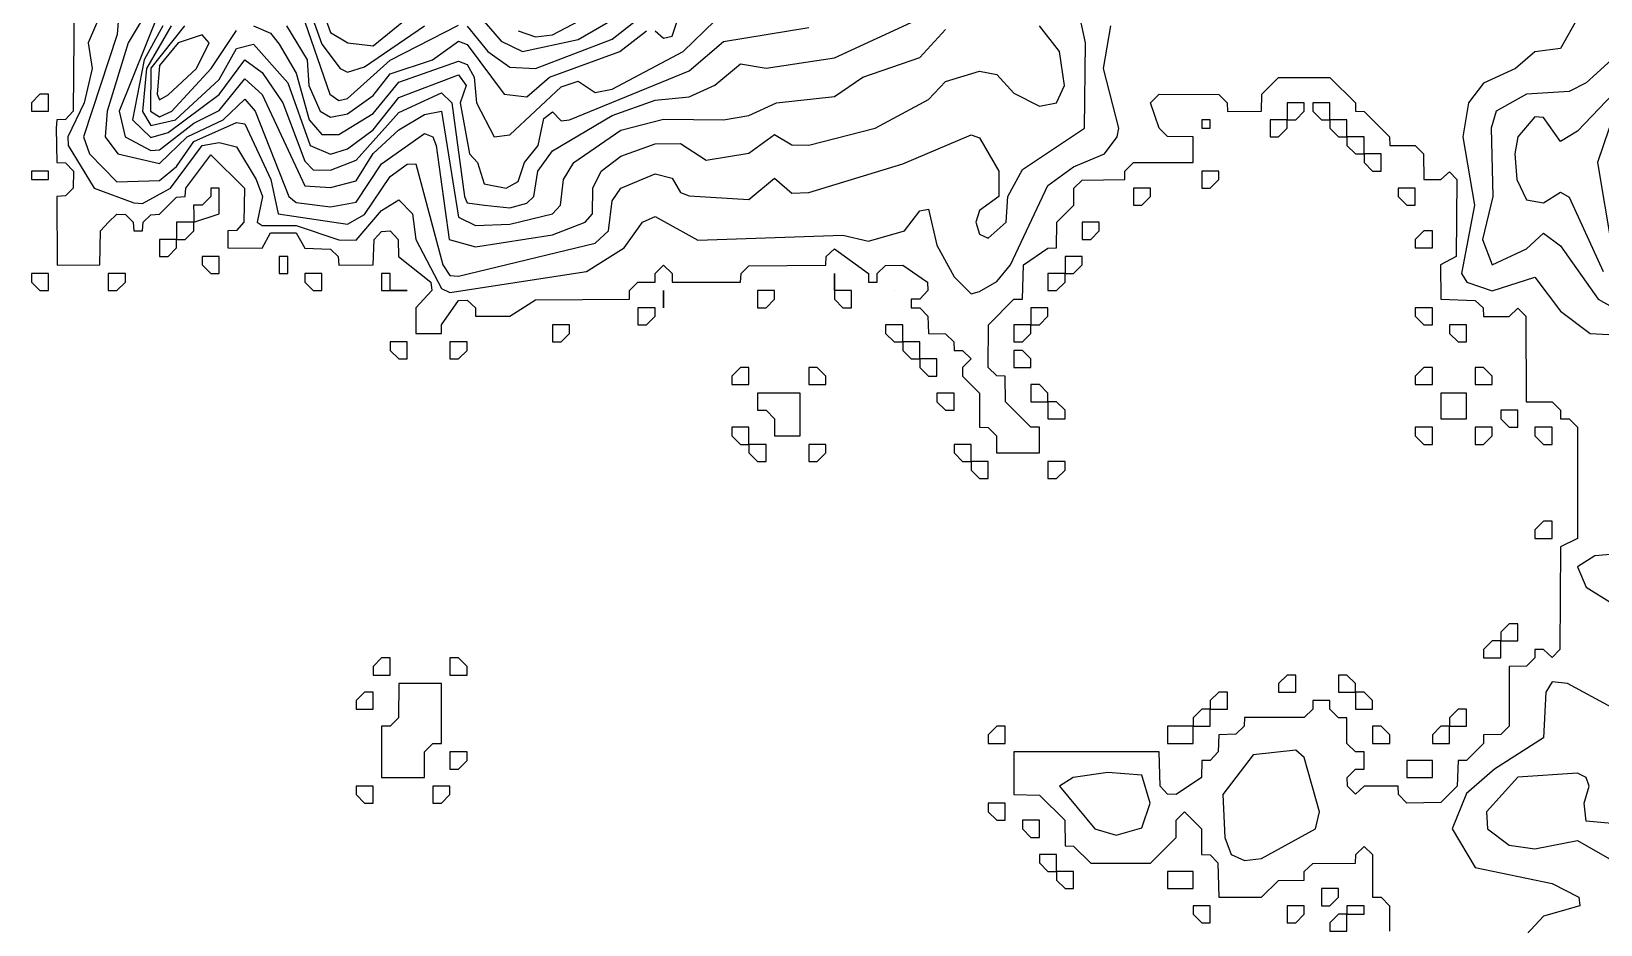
# Model space of a CAD drawing. Header units: metres. Extents: x 310028 to 360472, y 4137098 to 4159193.
# Drawn here: x 310028 to 312783, y 4139674 to 4141243 of the extents above; entities that cross this region are included whole.
import ezdxf

# ---------------------------------------------------------------- set-up
doc = ezdxf.new("R2010")
doc.units = ezdxf.units.M
for name, color, linetype in [('COAST', 5, 'Continuous'), ('CONTOUR', 254, 'Continuous'), ('CONTOUR_INDEX', 33, 'Continuous')]:
    doc.layers.add(name, color=color, linetype=linetype)

msp = doc.modelspace()

# ---------------------------------------------------------------- linework, layer by layer
at = {"layer": 'COAST'}
for points in [[(310102.4, 4141297.5), (310100.7, 4141102.5), (310087.5, 4141088.1), (310072.4, 4141087.5), (310071.2, 4141072.5), (310072.3, 4141012.5), (310087.5, 4141011.7), (310101.5, 4140997.5), (310100.9, 4140967.5), (310087.5, 4140953.7), (310072.2, 4140952.5), (310072.5, 4140832.4), (310147.5, 4140832.5), (310148.7, 4140892.5), (310163, 4140907.5), (310177.5, 4140921.5), (310192.5, 4140921), (310206.5, 4140907.5), (310207.5, 4140892.3), (310222.5, 4140892.3), (310223.5, 4140907.5), (310237.5, 4140920.6), (310252.5, 4140921.7), (310282.5, 4140951.4), (310297.6, 4140952.5), (310298.6, 4140967.5), (310342.5, 4141025.8), (310401.5, 4140967.5), (310400.5, 4140907.5), (310387.5, 4140892.9), (310372.4, 4140892.5), (310372.5, 4140862.5), (310432.5, 4140861.9), (310447.5, 4140889.2), (310492.5, 4140889.2), (310507.5, 4140861.9), (310552.5, 4140860.4), (310566.3, 4140847.5), (310567.5, 4140832.2), (310627.5, 4140832.5), (310629.4, 4140877.5), (310642.5, 4140891.5), (310657.5, 4140892.4), (310671.4, 4140877.5), (310672, 4140847.5), (310729.1, 4140802.5), (310730.7, 4140787.5), (310702.3, 4140757.5), (310702.5, 4140712.4), (310747.5, 4140712.5), (310747.6, 4140727.5), (310777.5, 4140770.1), (310792.5, 4140770.6), (310807.2, 4140757.5), (310807.5, 4140742.5), (310867.5, 4140742.4), (310912.5, 4140771.2), (311077.5, 4140772.5), (311077.6, 4140787.5), (311092.5, 4140802.4), (311122.5, 4140802.5), (311122.6, 4140817.5), (311137.5, 4140832.4), (311152.4, 4140817.5), (311152.5, 4140802.5), (311212.5, 4140802.1), (311272.5, 4140802.2), (311273.6, 4140817.5), (311287.5, 4140831.1), (311422.5, 4140832.4), (311423, 4140847.5), (311437.5, 4140860.7), (311497.3, 4140817.5), (311497.5, 4140802.5), (311512.5, 4140802.5), (311512.8, 4140817.5), (311527.5, 4140831.4), (311557.5, 4140832.1), (311601, 4140802.5), (311601.3, 4140787.5), (311587.5, 4140772.7), (311572.5, 4140772.5), (311572.4, 4140757.5), (311587.5, 4140757.1), (311601.8, 4140742.5), (311602.5, 4140712.5), (311632.5, 4140711.9), (311647.2, 4140697.5), (311647.5, 4140682.5), (311662.5, 4140682.4), (311677.4, 4140667.5), (311662.5, 4140652.5), (311662.4, 4140637.5), (311692.3, 4140607.5), (311692.4, 4140547.5), (311707.5, 4140547.2), (311722.1, 4140532.5), (311722.4, 4140502.5), (311797.5, 4140502.5), (311797.5, 4140547.5), (311782.5, 4140547.5), (311737.7, 4140592.5), (311737.5, 4140637.5), (311722.5, 4140637.7), (311707.5, 4140652.5), (311708.1, 4140727.5), (311752.5, 4140772.4), (311767.5, 4140772.5), (311769.8, 4140832.5), (311812.5, 4140862.2), (311827.5, 4140862.5), (311828, 4140907.5), (311857.8, 4140937.5), (311858, 4140967.5), (311872.5, 4140981.4), (311947.5, 4140982.5), (311947.6, 4140997.5), (311962.5, 4141012.4), (312067.6, 4141012.5), (312067.5, 4141057.6), (312022.5, 4141057.9), (312007.5, 4141072.5), (311992.5, 4141117.5), (312007.5, 4141132.2), (312112.5, 4141131.7), (312126.9, 4141117.5), (312127.5, 4141102.3), (312187.5, 4141102.4), (312188, 4141132.5), (312217.5, 4141162), (312307.5, 4141161.9), (312352.3, 4141117.5), (312352.5, 4141102.5), (312367.5, 4141102.2), (312412.4, 4141057.5), (312412.5, 4141042.5), (312457.5, 4141042.2), (312472.1, 4141027.5), (312472.5, 4140982.5), (312502.5, 4140982.5), (312517.5, 4140996.2), (312530.3, 4140982.5), (312529.3, 4140847.5), (312501.8, 4140832.5), (312502.3, 4140772.5), (312562.5, 4140770.4), (312576.5, 4140757.5), (312577.5, 4140742.3), (312622.5, 4140742.3), (312637.5, 4140756.4), (312651.3, 4140742.5), (312652.4, 4140592.5), (312697.5, 4140592.3), (312712.3, 4140577.5), (312712.5, 4140562.5), (312727.5, 4140562.3), (312742.3, 4140547.5), (312742.1, 4140352.5), (312712.3, 4140337.5), (312711.5, 4140157.5), (312697.5, 4140143.2), (312682.5, 4140157.5), (312667.5, 4140157.5), (312667.4, 4140142.5), (312652.5, 4140128.1), (312622.5, 4140127.5), (312622.4, 4140022.5), (312607.5, 4140008), (312577.5, 4140007.5), (312577.3, 4139992.5), (312547.5, 4139962.7), (312532.5, 4139962.5), (312530.7, 4139917.5), (312502.5, 4139888.4), (312442.5, 4139887.6), (312427.7, 4139902.5), (312427.5, 4139917.5), (312367.5, 4139917.5), (312352.5, 4139903.1), (312338.3, 4139917.5), (312338, 4139932.5), (312352.5, 4139947.1), (312367.6, 4139947.5), (312367.5, 4139977.5), (312352.5, 4139977.6), (312337.5, 4139992.5), (312337.5, 4140037.5), (312322.5, 4140037.6), (312307.5, 4140052.5), (312307.5, 4140067.5), (312277.5, 4140067.6), (312277.3, 4140052.5), (312262.5, 4140038.1), (312157.5, 4140037.7), (312156.7, 4140022.5), (312142.5, 4140008.8), (312112.4, 4140007.5), (312111.4, 4139977.5), (312097.5, 4139962.7), (312082.5, 4139962.5), (312081.9, 4139932.5), (312037.5, 4139902.7), (312022.5, 4139903.1), (312009.7, 4139917.5), (312007.5, 4139977.7), (311752.5, 4139977.5), (311752.3, 4139902.5), (311797.5, 4139901.5), (311841.9, 4139857.5), (311842.4, 4139812.5), (311857.5, 4139812.2), (311887.5, 4139782.3), (311992.5, 4139782.4), (312037.6, 4139827.5), (312037.6, 4139857.5), (312052.5, 4139872.4), (312082.1, 4139842.5), (312082.3, 4139797.5), (312097.5, 4139796.8), (312110.8, 4139782.5), (312112.5, 4139722.5), (312187.5, 4139722.5), (312217.5, 4139751.8), (312262.5, 4139752.5), (312262.6, 4139767.5), (312277.5, 4139781.8), (312352.5, 4139782.3), (312353.3, 4139797.5), (312367.5, 4139811.7), (312382.2, 4139797.5), (312382.5, 4139722.5), (312397.5, 4139722.4), (312412, 4139707.5), (312412.1, 4139662.5)], [(310027.5, 4141102.5), (310057.5, 4141102.4), (310057.5, 4141132.5), (310042.5, 4141132.5), (310027.5, 4141117.5), (310027.5, 4141102.5)], [(312232.5, 4141102.5), (312232.5, 4141087.5), (312247.5, 4141087.5), (312262.5, 4141102.5), (312262.5, 4141117.5), (312232.5, 4141117.5), (312232.5, 4141102.5)], [(312277.5, 4141102.5), (312292.5, 4141087.5), (312307.5, 4141087.5), (312307.5, 4141117.5), (312277.5, 4141117.5), (312277.5, 4141102.5)], [(312082.5, 4141072.5), (312097.5, 4141072.5), (312097.5, 4141087.5), (312082.5, 4141087.5), (312082.5, 4141072.5)], [(312202.5, 4141072.5), (312202.5, 4141057.5), (312217.5, 4141057.5), (312232.5, 4141072.5), (312232.5, 4141087.5), (312202.5, 4141087.5), (312202.5, 4141072.5)], [(312307.5, 4141072.5), (312322.5, 4141057.5), (312337.5, 4141057.5), (312337.5, 4141087.5), (312307.5, 4141087.5), (312307.5, 4141072.5)], [(312337.5, 4141042.5), (312352.5, 4141027.5), (312367.5, 4141027.5), (312367.5, 4141057.5), (312337.5, 4141057.5), (312337.5, 4141042.5)], [(312367.5, 4141012.5), (312382.5, 4140997.5), (312397.5, 4140997.5), (312397.5, 4141027.5), (312367.5, 4141027.5), (312367.5, 4141012.5)], [(310027.5, 4140982.5), (310057.5, 4140982.5), (310057.6, 4140997.5), (310027.5, 4140997.5), (310027.5, 4140982.5)], [(312082.5, 4140982.5), (312082.5, 4140967.5), (312097.5, 4140967.5), (312112.5, 4140982.5), (312112.5, 4140997.5), (312082.5, 4140997.5), (312082.5, 4140982.5)], [(310312.5, 4140922.5), (310312.5, 4140907.5), (310357.5, 4140922.5), (310357.5, 4140967.5), (310342.5, 4140967.6), (310342.5, 4140952.5), (310327.5, 4140937.5), (310312.4, 4140937.5), (310312.5, 4140922.5)], [(311962.5, 4140952.5), (311962.5, 4140937.5), (311977.5, 4140937.5), (311992.5, 4140952.5), (311992.5, 4140967.5), (311962.5, 4140967.5), (311962.5, 4140952.5)], [(312427.5, 4140952.5), (312442.5, 4140937.5), (312457.5, 4140937.5), (312457.5, 4140967.5), (312427.5, 4140967.5), (312427.5, 4140952.5)], [(310282.5, 4140892.5), (310282.5, 4140877.5), (310297.5, 4140877.5), (310312.5, 4140892.5), (310312.5, 4140907.5), (310282.5, 4140907.5), (310282.5, 4140892.5)], [(311872.5, 4140892.5), (311872.5, 4140877.5), (311887.5, 4140877.5), (311902.5, 4140892.5), (311902.5, 4140907.5), (311872.5, 4140907.5), (311872.5, 4140892.5)], [(312457.5, 4140862.5), (312487.5, 4140862.5), (312487.5, 4140892.5), (312472.5, 4140892.5), (312457.5, 4140877.5), (312457.5, 4140862.5)], [(310252.5, 4140862.5), (310252.5, 4140847.5), (310267.5, 4140847.5), (310282.5, 4140862.5), (310282.5, 4140877.5), (310252.5, 4140877.5), (310252.5, 4140862.5)], [(310327.5, 4140832.5), (310342.5, 4140817.5), (310357.5, 4140817.5), (310357.5, 4140847.5), (310327.5, 4140847.5), (310327.5, 4140832.5)], [(310462.5, 4140832.5), (310462.5, 4140817.5), (310477.5, 4140817.5), (310477.5, 4140847.5), (310462.5, 4140847.5), (310462.5, 4140832.5)], [(311842.5, 4140832.5), (311842.5, 4140817.5), (311857.5, 4140817.5), (311872.5, 4140832.5), (311872.5, 4140847.5), (311842.5, 4140847.5), (311842.5, 4140832.5)], [(310027.5, 4140802.5), (310042.5, 4140787.5), (310057.5, 4140787.5), (310057.5, 4140817.5), (310027.5, 4140817.5), (310027.5, 4140802.5)], [(310162.5, 4140802.5), (310162.5, 4140787.5), (310177.5, 4140787.5), (310192.5, 4140802.5), (310192.5, 4140817.5), (310162.5, 4140817.5), (310162.5, 4140802.5)], [(310507.5, 4140802.5), (310522.5, 4140787.5), (310537.5, 4140787.5), (310537.5, 4140817.5), (310507.5, 4140817.5), (310507.5, 4140802.5)], [(310642.5, 4140802.5), (310642.5, 4140787.5), (310657.5, 4140787.5), (310657.5, 4140817.5), (310642.5, 4140817.5), (310642.5, 4140802.5)], [(311437.5, 4140802.5), (311437.5, 4140787.5), (311437.5, 4140817.5), (311437.5, 4140802.5)], [(311812.5, 4140802.5), (311812.5, 4140787.5), (311827.5, 4140787.5), (311842.5, 4140802.5), (311842.5, 4140817.5), (311812.5, 4140817.5), (311812.5, 4140802.5)], [(310657.5, 4140787.5), (310687.5, 4140787.5), (310657.5, 4140787.5)], [(311137.5, 4140772.5), (311137.5, 4140757.5), (311137.5, 4140787.5), (311137.5, 4140772.5)], [(311302.5, 4140772.5), (311302.5, 4140757.5), (311317.5, 4140757.5), (311332.5, 4140772.5), (311332.5, 4140787.5), (311302.5, 4140787.5), (311302.5, 4140772.5)], [(311437.5, 4140772.5), (311452.5, 4140757.5), (311467.5, 4140757.5), (311467.5, 4140787.5), (311437.5, 4140787.5), (311437.5, 4140772.5)], [(311542.5, 4140787.5), (311542.5, 4140787.5)], [(311092.5, 4140742.5), (311092.5, 4140727.5), (311107.5, 4140727.5), (311122.5, 4140742.5), (311122.5, 4140757.5), (311092.5, 4140757.5), (311092.5, 4140742.5)], [(311782.5, 4140742.5), (311782.5, 4140727.5), (311797.5, 4140727.5), (311812.5, 4140742.5), (311812.5, 4140757.5), (311782.5, 4140757.5), (311782.5, 4140742.5)], [(312457.5, 4140742.5), (312472.5, 4140727.5), (312487.5, 4140727.5), (312487.5, 4140757.5), (312457.5, 4140757.5), (312457.5, 4140742.5)], [(310942.5, 4140712.5), (310942.5, 4140697.5), (310957.5, 4140697.5), (310972.5, 4140712.5), (310972.5, 4140727.5), (310942.5, 4140727.5), (310942.5, 4140712.5)], [(311527.5, 4140712.5), (311542.5, 4140697.5), (311557.5, 4140697.5), (311557.5, 4140727.5), (311527.5, 4140727.5), (311527.5, 4140712.5)], [(311752.5, 4140712.5), (311752.5, 4140697.5), (311767.5, 4140697.5), (311782.5, 4140712.5), (311782.5, 4140727.5), (311752.5, 4140727.5), (311752.5, 4140712.5)], [(312517.5, 4140712.5), (312532.5, 4140697.5), (312547.5, 4140697.5), (312547.5, 4140727.5), (312517.5, 4140727.5), (312517.5, 4140712.5)], [(310657.5, 4140682.5), (310672.5, 4140667.5), (310687.5, 4140667.5), (310687.5, 4140697.5), (310657.5, 4140697.5), (310657.5, 4140682.5)], [(310762.5, 4140682.5), (310762.5, 4140667.5), (310777.5, 4140667.5), (310792.5, 4140682.5), (310792.5, 4140697.5), (310762.5, 4140697.5), (310762.5, 4140682.5)], [(311557.5, 4140682.5), (311572.5, 4140667.5), (311587.5, 4140667.5), (311587.5, 4140697.5), (311557.5, 4140697.5), (311557.5, 4140682.5)], [(311752.5, 4140652.5), (311782.5, 4140652.5), (311782.5, 4140667.5), (311767.5, 4140682.5), (311752.5, 4140682.5), (311752.5, 4140652.5)], [(311257.5, 4140622.5), (311287.5, 4140622.5), (311287.5, 4140652.5), (311272.5, 4140652.5), (311257.5, 4140637.5), (311257.5, 4140622.5)], [(311392.5, 4140622.5), (311422.5, 4140622.5), (311422.5, 4140637.5), (311407.5, 4140652.5), (311392.5, 4140652.5), (311392.5, 4140622.5)], [(311587.5, 4140652.5), (311602.5, 4140637.5), (311617.5, 4140637.5), (311617.5, 4140667.5), (311587.5, 4140667.5), (311587.5, 4140652.5)], [(312457.5, 4140622.5), (312487.5, 4140622.5), (312487.5, 4140652.5), (312472.5, 4140652.5), (312457.5, 4140637.5), (312457.5, 4140622.5)], [(312562.5, 4140622.5), (312592.5, 4140622.5), (312592.5, 4140637.5), (312577.5, 4140652.5), (312562.5, 4140652.5), (312562.5, 4140622.5)], [(311782.5, 4140592.5), (311812.5, 4140592.5), (311812.5, 4140607.5), (311797.5, 4140622.5), (311782.5, 4140622.5), (311782.5, 4140592.5)], [(311332.5, 4140532.5), (311377.5, 4140532.5), (311377.5, 4140607.5), (311302.5, 4140607.5), (311302.5, 4140577.5), (311317.5, 4140577.3), (311332.2, 4140562.5), (311332.5, 4140532.5)], [(311617.5, 4140592.5), (311632.5, 4140577.5), (311647.5, 4140577.5), (311647.5, 4140607.5), (311617.5, 4140607.5), (311617.5, 4140592.5)], [(311812.5, 4140562.5), (311842.5, 4140562.5), (311842.5, 4140577.5), (311827.5, 4140592.5), (311812.5, 4140592.5), (311812.5, 4140562.5)], [(312502.5, 4140562.5), (312547.5, 4140562.5), (312547.5, 4140607.5), (312502.5, 4140607.5), (312502.5, 4140562.5)], [(312607.5, 4140562.5), (312622.5, 4140547.5), (312637.5, 4140547.5), (312637.5, 4140577.5), (312607.5, 4140577.5), (312607.5, 4140562.5)], [(311257.5, 4140532.5), (311272.5, 4140517.5), (311287.5, 4140517.5), (311287.5, 4140547.5), (311257.5, 4140547.5), (311257.5, 4140532.5)], [(312457.5, 4140532.5), (312472.5, 4140517.5), (312487.5, 4140517.5), (312487.5, 4140547.5), (312457.5, 4140547.5), (312457.5, 4140532.5)], [(312562.5, 4140532.5), (312562.5, 4140517.5), (312577.5, 4140517.5), (312592.5, 4140532.5), (312592.5, 4140547.5), (312562.5, 4140547.5), (312562.5, 4140532.5)], [(312667.5, 4140532.5), (312682.5, 4140517.5), (312697.5, 4140517.5), (312697.5, 4140547.5), (312667.5, 4140547.5), (312667.5, 4140532.5)], [(311287.5, 4140502.5), (311302.5, 4140487.5), (311317.5, 4140487.5), (311317.5, 4140517.5), (311287.5, 4140517.5), (311287.5, 4140502.5)], [(311392.5, 4140502.5), (311392.5, 4140487.5), (311407.5, 4140487.5), (311422.5, 4140502.5), (311422.5, 4140517.5), (311392.5, 4140517.5), (311392.5, 4140502.5)], [(311647.5, 4140502.5), (311662.5, 4140487.5), (311677.5, 4140487.5), (311677.5, 4140517.5), (311647.5, 4140517.5), (311647.5, 4140502.5)], [(311677.5, 4140472.5), (311692.5, 4140457.5), (311707.5, 4140457.5), (311707.5, 4140487.5), (311677.5, 4140487.5), (311677.5, 4140472.5)], [(311812.5, 4140472.5), (311812.5, 4140457.5), (311827.5, 4140457.5), (311842.5, 4140472.5), (311842.5, 4140487.5), (311812.5, 4140487.5), (311812.5, 4140472.5)], [(312667.5, 4140352.5), (312697.5, 4140352.5), (312697.5, 4140382.5), (312682.5, 4140382.5), (312667.5, 4140367.5), (312667.5, 4140352.5)], [(312607.5, 4140172.5), (312637.5, 4140172.5), (312637.5, 4140202.5), (312622.5, 4140202.5), (312607.5, 4140187.5), (312607.5, 4140172.5)], [(312577.5, 4140142.5), (312607.5, 4140142.5), (312607.5, 4140172.5), (312592.5, 4140172.5), (312577.5, 4140157.5), (312577.5, 4140142.5)], [(310627.5, 4140112.5), (310657.5, 4140112.5), (310657.5, 4140142.5), (310642.5, 4140142.5), (310627.5, 4140127.5), (310627.5, 4140112.5)], [(310762.5, 4140112.5), (310792.5, 4140112.5), (310792.5, 4140127.5), (310777.5, 4140142.5), (310762.5, 4140142.5), (310762.5, 4140112.5)], [(310642.5, 4139932.5), (310717.6, 4139932.5), (310717.8, 4139977.5), (310732.5, 4139992.4), (310747.5, 4139992.5), (310747.5, 4140097.5), (310672.5, 4140097.5), (310672.1, 4140037.5), (310657.5, 4140022.6), (310642.5, 4140022.5), (310642.5, 4139932.5)], [(312217.5, 4140082.5), (312247.5, 4140082.5), (312247.5, 4140112.5), (312232.5, 4140112.5), (312217.5, 4140097.5), (312217.5, 4140082.5)], [(312322.5, 4140082.5), (312352.5, 4140082.5), (312352.5, 4140097.5), (312337.5, 4140112.5), (312322.5, 4140112.5), (312322.5, 4140082.5)], [(310597.5, 4140052.5), (310627.5, 4140052.5), (310627.5, 4140082.5), (310612.5, 4140082.5), (310597.5, 4140067.5), (310597.5, 4140052.5)], [(312097.5, 4140052.5), (312127.5, 4140052.5), (312127.5, 4140082.5), (312112.5, 4140082.5), (312097.5, 4140067.5), (312097.5, 4140052.5)], [(312352.5, 4140052.5), (312382.5, 4140052.5), (312382.5, 4140067.5), (312367.5, 4140082.5), (312352.5, 4140082.5), (312352.5, 4140052.5)], [(312067.5, 4140022.5), (312097.5, 4140022.5), (312097.5, 4140052.5), (312082.5, 4140052.5), (312067.5, 4140037.5), (312067.5, 4140022.5)], [(312517.5, 4140022.5), (312547.5, 4140022.5), (312547.5, 4140052.5), (312532.5, 4140052.5), (312517.5, 4140037.5), (312517.5, 4140022.5)], [(311707.5, 4139992.5), (311737.5, 4139992.5), (311737.5, 4140022.5), (311722.5, 4140022.5), (311707.5, 4140007.5), (311707.5, 4139992.5)], [(312022.5, 4139992.5), (312067.5, 4139992.5), (312067.5, 4140022.5), (312022.5, 4140022.5), (312022.5, 4139992.5)], [(312382.5, 4139992.5), (312412.5, 4139992.5), (312412.5, 4140007.5), (312397.5, 4140022.5), (312382.5, 4140022.5), (312382.5, 4139992.5)], [(312487.5, 4139992.5), (312517.5, 4139992.5), (312517.5, 4140022.5), (312502.5, 4140022.5), (312487.5, 4140007.5), (312487.5, 4139992.5)], [(310762.5, 4139962.5), (310762.5, 4139947.5), (310777.5, 4139947.5), (310792.5, 4139962.5), (310792.5, 4139977.5), (310762.5, 4139977.5), (310762.5, 4139962.5)], [(312442.5, 4139932.5), (312487.5, 4139932.5), (312487.5, 4139962.5), (312442.5, 4139962.5), (312442.5, 4139932.5)], [(310597.5, 4139902.5), (310612.5, 4139887.5), (310627.5, 4139887.5), (310627.5, 4139917.5), (310597.5, 4139917.5), (310597.5, 4139902.5)], [(310732.5, 4139902.5), (310732.5, 4139887.5), (310747.5, 4139887.5), (310762.5, 4139902.5), (310762.5, 4139917.5), (310732.5, 4139917.5), (310732.5, 4139902.5)], [(311707.5, 4139872.5), (311722.5, 4139857.5), (311737.5, 4139857.5), (311737.5, 4139887.5), (311707.5, 4139887.5), (311707.5, 4139872.5)], [(311767.5, 4139842.5), (311782.5, 4139827.5), (311797.5, 4139827.5), (311797.5, 4139857.5), (311767.5, 4139857.5), (311767.5, 4139842.5)], [(311797.5, 4139782.5), (311812.5, 4139767.5), (311827.5, 4139767.5), (311827.5, 4139797.5), (311797.5, 4139797.5), (311797.5, 4139782.5)], [(311827.5, 4139752.5), (311842.5, 4139737.5), (311857.5, 4139737.5), (311857.5, 4139767.5), (311827.5, 4139767.5), (311827.5, 4139752.5)], [(312022.5, 4139752.5), (312022.5, 4139737.5), (312067.5, 4139737.5), (312067.5, 4139767.5), (312022.5, 4139767.5), (312022.5, 4139752.5)], [(312292.5, 4139722.5), (312292.5, 4139707.5), (312307.5, 4139707.5), (312322.5, 4139722.5), (312322.5, 4139737.5), (312292.5, 4139737.5), (312292.5, 4139722.5)], [(312067.5, 4139692.5), (312082.5, 4139677.5), (312097.5, 4139677.5), (312097.5, 4139707.5), (312067.5, 4139707.5), (312067.5, 4139692.5)], [(312232.5, 4139692.5), (312232.5, 4139677.5), (312247.5, 4139677.5), (312262.5, 4139692.5), (312262.5, 4139707.5), (312232.5, 4139707.5), (312232.5, 4139692.5)], [(312337.5, 4139692.5), (312367.5, 4139692.5), (312367.5, 4139707.5), (312337.5, 4139707.5), (312337.5, 4139692.5)], [(312307.5, 4139662.5), (312337.5, 4139662.5), (312337.5, 4139692.5), (312322.5, 4139692.5), (312307.5, 4139677.5), (312307.5, 4139662.5)]]:
    msp.add_lwpolyline(points, dxfattribs=at)
at = {"layer": 'CONTOUR'}
for points, elevation in [([(312821, 4141717.5), (312752.4, 4141597.5), (312747.7, 4141537.5), (312729.4, 4141507.5), (312727.5, 4141452.3), (312691.2, 4141432.5), (312684.6, 4141417.5), (312743.2, 4141267.5), (312712.5, 4141212.8), (312667.5, 4141206.8), (312633.6, 4141177.5), (312577.5, 4141151.9), (312550.9, 4141117.5), (312541, 4141057.5), (312561.4, 4140937.5), (312538.4, 4140817.5), (312547.7, 4140802.5), (312592.5, 4140786.9), (312667.5, 4140811.4), (312712.5, 4140751.7), (312764.3, 4140712.5), (312862.5, 4140706.9)], 10), ([(310252.5, 4141314.9), (310197.5, 4141222.5), (310160.5, 4141102.5), (310157.1, 4141057.5), (310179.1, 4141027.5), (310252.5, 4141010.5), (310301, 4141057.5), (310364, 4141087.5), (310402.5, 4141123.4), (310420.2, 4141102.5), (310479.8, 4140952.5), (310492.5, 4140942.4), (310552.5, 4140934.8), (310597.5, 4140943.1), (310642.5, 4141009.9), (310717.5, 4141063.3), (310732.5, 4141057.6), (310738.2, 4141042.5), (310760.9, 4140877.5), (310807.5, 4140864.1), (310942.5, 4140885.2), (310999.7, 4140907.5), (311012.5, 4140922.5), (311013.2, 4140967.5), (311027.7, 4140997.5), (311062.5, 4141023.7), (311122.5, 4141045.2), (311167.5, 4141045.8), (311212.5, 4141016.6), (311287.5, 4141028.9), (311332.5, 4141061.7), (311362.5, 4141043.2), (311392.5, 4141042.8), (311508.9, 4141072.5), (311602.5, 4141123), (311632.5, 4141154.5), (311692.5, 4141172.9), (311722.5, 4141167.2), (311752.5, 4141134.3), (311797.5, 4141111.3), (311827.4, 4141117.5), (311841.4, 4141147.5), (311832.6, 4141207.5), (311797.4, 4141252.5)], 30), ([(310527, 4141312.5), (310552.5, 4141240.8), (310583.4, 4141222.5)], 110), ([(311122.5, 4141243.9), (311137.5, 4141230.6), (311152.5, 4141234.4), (311182.5, 4141324.3)], 80), ([(310152.7, 4141282.5), (310127, 4141222.5), (310134.2, 4141177.5), (310120.3, 4141117.5), (310091.5, 4141057.5), (310092.2, 4141042.5), (310137.6, 4140967.5), (310207.5, 4140941.8), (310222.5, 4140940.3), (310271.7, 4140967.5), (310327.5, 4141042.5), (310357.5, 4141047.5), (310387.5, 4141040.2), (310422.4, 4140982.5), (310433.1, 4140952.5), (310424.1, 4140907.5), (310432.5, 4140902), (310492.5, 4140902), (310567.5, 4140876.9), (310597.5, 4140876), (310642.5, 4140927.9), (310672.5, 4140946.9), (310696.5, 4140922.5), (310702.3, 4140877.5), (310747.5, 4140791.2), (310762.5, 4140784), (311002.5, 4140821), (311068.2, 4140862.5), (311100.4, 4140907.5), (311122.5, 4140917.4), (311197.5, 4140876.2), (311452.5, 4140885), (311497.5, 4140874.5), (311560.5, 4140892.5), (311587.5, 4140927.6), (311602.5, 4140930.3), (311617.5, 4140867.1), (311647.5, 4140811.9), (311677.5, 4140782), (311692.5, 4140786.1), (311722.5, 4140803.7), (311746.5, 4140832.5), (311812.5, 4140972.2), (311857.5, 4141004.7), (311911.6, 4141027.5), (311933.8, 4141057.5), (311937.2, 4141072.5), (311909.8, 4141177.5), (311922.9, 4141252.5)], 10), ([(310180.2, 4141267.5), (310178.2, 4141237.5), (310119, 4141057.5), (310129.4, 4141027.5), (310177.5, 4140978.4), (310252.5, 4140980.8), (310282.5, 4141005.6), (310312.5, 4141049.3), (310387.5, 4141082.7), (310402.5, 4141080.4), (310448.2, 4140982.5), (310460.7, 4140922.5), (310582.5, 4140904), (310612.5, 4140921), (310657.5, 4140987.7), (310687.5, 4141009.8), (310702.5, 4141010), (310750.1, 4140832.5), (310762.5, 4140813.9), (310777.5, 4140812.9), (311017.5, 4140871), (311040.8, 4140892.5), (311047.5, 4140945.2), (311062.5, 4140967.5), (311122.5, 4140992.3), (311152.5, 4140985.1), (311167.5, 4140959.7), (311182.5, 4140954), (311287.5, 4140947.3), (311332.5, 4140984.7), (311362.5, 4140958.9), (311392.5, 4140959.8), (311557.5, 4141010.2), (311677.5, 4141061), (311692.5, 4141055.7), (311726.5, 4140997.5), (311726, 4140952.5), (311692.5, 4140928.4), (311685.6, 4140907.5), (311692.5, 4140886.5), (311707.5, 4140879.6), (311738.8, 4140907.5), (311742.3, 4140952.5), (311767.5, 4141000.2), (311876.7, 4141072.5), (311878.2, 4141222.5), (311865.6, 4141282.5)], 20), ([(310252.5, 4141278.6), (310181.7, 4141102.5), (310192.1, 4141057.5), (310237.5, 4141033.3), (310252.5, 4141034.8), (310312.5, 4141081.8), (310357.5, 4141103.7), (310402.5, 4141159.5), (310432.5, 4141131.7), (310507.5, 4140971.3), (310552.5, 4140968.4), (310597.5, 4140980.4), (310627.5, 4141028.4), (310672.5, 4141070.1), (310717.5, 4141096.6), (310747.5, 4141102.9), (310777.5, 4140916.2), (310807.5, 4140901.9), (310867.5, 4140904.3), (310942.8, 4140922.5), (310956.5, 4140937.5), (310961.7, 4140982.5), (310979.7, 4141012.5), (311062.5, 4141069.4), (311137.5, 4141088.6), (311242.5, 4141087.6), (311287.5, 4141094.8), (311335.6, 4141117.5), (311437.5, 4141128.2), (311487.4, 4141162.5), (311587.5, 4141196.8), (311632.5, 4141245.9)], 40), ([(310792.5, 4141252), (310828.7, 4141207.5), (310867.5, 4141179.8), (310912.5, 4141177.3), (311047.5, 4141229.2), (311122.5, 4141288)], 90), ([(310882.5, 4141243.5), (310912.5, 4141233.3), (310942.5, 4141236.6), (311047.5, 4141291.4)], 110), ([(310272.9, 4141252.5), (310229.7, 4141177.5), (310222.5, 4141102.2), (310237.5, 4141077.3), (310280.7, 4141087.5), (310357.5, 4141158.2), (310387.5, 4141212.7), (310417.5, 4141220.2), (310477.5, 4141152.5), (310516.8, 4141042.5), (310552.5, 4141027), (310582.5, 4141036.2), (310627.5, 4141069.7), (310672.5, 4141126.4), (310777.5, 4141166.6), (310790.7, 4141147.5), (310780.2, 4141117.5), (310796.8, 4141027.5), (310810.9, 4141012.5), (310822.5, 4140974.9), (310861.1, 4140967.5)], 60), ([(310296.5, 4141252.5), (310237.5, 4141178), (310236.9, 4141102.5), (310252.5, 4141092.8), (310274.4, 4141102.5), (310343, 4141177.5), (310387.5, 4141244.4)], 70), ([(310417.5, 4141252.3), (310447.5, 4141239.7), (310462.5, 4141220.2), (310492.5, 4141169.6), (310515, 4141087.5), (310537.5, 4141061.4), (310567.5, 4141061.4), (310627.5, 4141098.4), (310672.5, 4141153.7), (310777.5, 4141190.4), (310792.5, 4141184.4), (310805, 4141162.5), (310809.1, 4141117.5), (310839.9, 4141057.5)], 70), ([(310475.2, 4141252.5), (310511.7, 4141192.5), (310514.9, 4141147.5), (310534.6, 4141102.5)], 80), ([(310507.5, 4141259.7), (310551.4, 4141132.5)], 90), ([(310551.4, 4141132.5), (310567.5, 4141121.6), (310582.5, 4141124.6), (310657.5, 4141191.9), (310777.5, 4141253.9)], 90), ([(310583.4, 4141222.5), (310627.5, 4141217.5), (310687.5, 4141266.1)], 110), ([(310839.9, 4141057.5), (310867.5, 4141061.2), (310957.5, 4141145.3), (310987.5, 4141155.2), (311017.5, 4141135.6), (311047.5, 4141141.1), (311172.2, 4141207.5), (311227.5, 4141261.2)], 70), ([(310861.1, 4140967.5), (310882.5, 4140978.9), (310893.3, 4141012.5), (310917.3, 4141042.5), (310927.5, 4141089.5), (310942.5, 4141101.6), (310957.5, 4141085.8), (310972.5, 4141087.3), (311182.5, 4141173.7), (311242.5, 4141224.9), (311392.5, 4141249.5)], 60), ([(310248.6, 4141132.5), (310252.5, 4141122.8), (310267.5, 4141131.1), (310317.2, 4141177.5), (310339.6, 4141222.5), (310327.5, 4141236.7), (310285, 4141222.5), (310252.5, 4141183), (310248.6, 4141132.5)], 80), ([(310534.6, 4141102.5), (310552.5, 4141091.9), (310582.5, 4141098), (310627.5, 4141130), (310657.5, 4141168.2), (310732, 4141192.5), (310777.5, 4141225.5), (310792.5, 4141219.9), (310857.9, 4141132.5), (310897.5, 4141127.8), (310937.5, 4141162.5), (311060.7, 4141207.5), (311107.5, 4141243.9)], 80), ([(312801.7, 4141192.5), (312757.5, 4141152.5), (312727.5, 4141136.9), (312652.5, 4141132.6), (312599.3, 4141102.5), (312590.8, 4141072.5), (312593.5, 4140952.5), (312575.4, 4140877.5), (312592.5, 4140832.8), (312652.5, 4140860.9), (312682.5, 4140888.6), (312712.5, 4140866), (312778.6, 4140772.5), (312802.5, 4140759.3)], 20), ([(312817.5, 4141146.4), (312742.5, 4141067.6), (312712.5, 4141049.2), (312682.5, 4141091.7), (312667.5, 4141092.8), (312637.3, 4141057.5), (312632.5, 4141027.5), (312635.7, 4140982.5), (312652.5, 4140946.9), (312682.5, 4140941.9), (312712.5, 4140960.5), (312727.5, 4140951.7), (312787.5, 4140821)], 30), ([(312797.6, 4141072.5), (312777.1, 4141012.5), (312802.8, 4140862.5)], 40), ([(312847.5, 4140328.1), (312772.5, 4140321.6), (312742.5, 4140302.4), (312757.5, 4140266.6), (312847.5, 4140210.4)], 10), ([(312802.5, 4140055.4), (312724.6, 4140097.5), (312697.5, 4140100.6), (312686.5, 4140082.5), (312682.5, 4140002.2), (312596.6, 4139947.5), (312547.5, 4139904.4), (312522.2, 4139842.5), (312562.5, 4139774.6), (312697.5, 4139746.3), (312744.4, 4139722.5), (312746.4, 4139707.5), (312682.5, 4139689.3), (312652.5, 4139656.8)], 10), ([(312134.1, 4139797.5), (312157.5, 4139787), (312187.5, 4139790.6), (312282.4, 4139842.5), (312289.1, 4139872.5), (312262.5, 4139967.9), (312247.5, 4139980.3), (312172.5, 4139972.5), (312119.6, 4139902.5), (312123.1, 4139827.5), (312134.1, 4139797.5)], 10), ([(311895, 4139842.5), (311932.5, 4139831.3), (311977.5, 4139844.4), (311992.1, 4139887.5), (311977.5, 4139936.4), (311917.5, 4139941.6), (311856.6, 4139932.5), (311832.9, 4139917.5), (311895, 4139842.5)], 10), ([(312915.7, 4139782.5), (312937.5, 4139778.5), (312959.1, 4139797.5), (312966.4, 4139827.5), (312952.5, 4139860.3), (312937.5, 4139872.5), (312907.5, 4139870.9), (312847.5, 4139816.4), (312802.5, 4139851.9), (312757.5, 4139855.8), (312753.9, 4139887.5), (312762.7, 4139917.5), (312757.5, 4139932.5), (312742.5, 4139940.3), (312637.5, 4139933.4), (312582.6, 4139872.5), (312584.4, 4139842.5), (312622.5, 4139813.8), (312667.5, 4139807.5), (312742.5, 4139821.9), (312802.5, 4139787.3), (312847.5, 4139804.7), (312915.7, 4139782.5)], 20)]:
    msp.add_lwpolyline(points, dxfattribs=dict(at, elevation=elevation))
at = {"layer": 'CONTOUR_INDEX'}
for points, elevation in [([(310507.5, 4141303.7), (310537.5, 4141220.2), (310569.6, 4141177.5)], 100), ([(310807.5, 4141277.6), (310852.5, 4141225.3), (310889.7, 4141207.5), (310987.5, 4141228.4), (311062.5, 4141271.9)], 100), ([(310258.1, 4141252.5), (310225.4, 4141192.5), (310204.9, 4141087.5), (310237.5, 4141056.2), (310267.5, 4141064.9), (310357.5, 4141131.6), (310402.5, 4141192.5), (310432.5, 4141170.6), (310469, 4141117.5), (310507.5, 4141015.1), (310522.5, 4140999.6), (310552.5, 4140998.9), (310597.5, 4141016.3), (310672.5, 4141100), (310747.5, 4141134.8), (310765.6, 4141117.5), (310788.1, 4140952.5), (310792.5, 4140941.5), (310823.4, 4140937.5)], 50), ([(310569.6, 4141177.5), (310582.5, 4141171.1), (310612.5, 4141180.6), (310717.5, 4141252.3)], 100), ([(310823.4, 4140937.5), (310867.5, 4140933.1), (310897.5, 4140940.8), (310909.8, 4140952.5), (310916.7, 4140997.5), (310942.5, 4141032.7), (311047.5, 4141094.9), (311122.5, 4141121.7), (311182.5, 4141127.9), (311227.5, 4141148.2), (311272.5, 4141185.9), (311317.5, 4141178.1), (311437.5, 4141196.4), (311587.5, 4141265.4)], 50)]:
    msp.add_lwpolyline(points, dxfattribs=dict(at, elevation=elevation))

doc.saveas('drawing.dxf')
